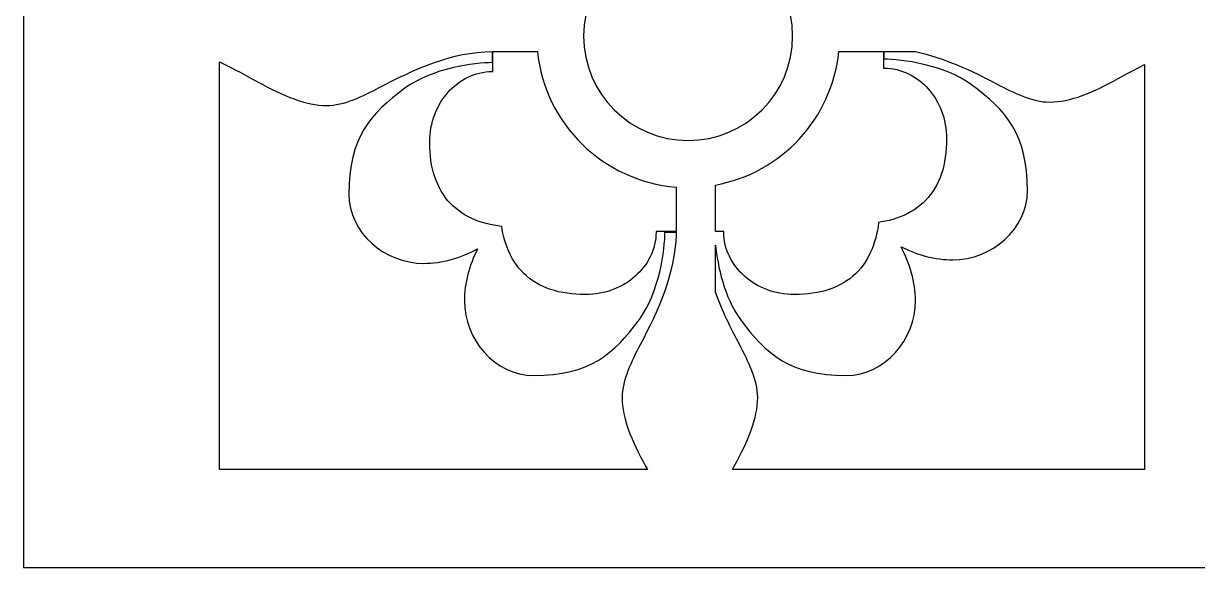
# Model space of a CAD drawing. Header units: centimetres. Extents: x -9.9 to 7.5, y -9.5 to 6.6.
# Drawn here: x -0.773 to 1.127, y -9.474 to -8.594 of the extents above; entities that cross this region are included whole.
import ezdxf

# ---------------------------------------------------------------- set-up
doc = ezdxf.new("R2010")
doc.units = ezdxf.units.CM
doc.header["$MEASUREMENT"] = 0
doc.layers.add('layer 1', color=7, linetype='Continuous')

msp = doc.modelspace()

# ---------------------------------------------------------------- linework, layer by layer
at = {"layer": 'layer 1', "color": 242}
for points, knots in [([(-0.77341, -9.47414), (-0.77341, -9.47414), (-0.77341, 6.55374), (-0.77341, 6.55374), (-0.77341, 6.55374), (-0.77341, 6.55374), (7.53147, 6.55374), (7.53147, 6.55374), (7.53147, 6.55374), (7.53147, 6.55374), (7.53147, -9.47414), (7.53147, -9.47414), (7.53147, -9.47414), (7.53147, -9.47414), (-0.77341, -9.47414), (-0.77341, -9.47414)], [0, 0, 0, 0, 0.2, 0.2, 0.2, 0.2, 0.4, 0.4, 0.4, 0.4, 0.6, 0.6, 0.6, 0.6, 1, 1, 1, 1]), ([(0.13354, -8.61395), (0.13354, -8.52054), (0.20929, -8.44479), (0.3027, -8.44479), (0.3027, -8.44479), (0.39612, -8.44479), (0.47187, -8.52054), (0.47187, -8.61395), (0.47187, -8.61395), (0.47187, -8.70737), (0.39612, -8.78312), (0.3027, -8.78312), (0.3027, -8.78312), (0.20929, -8.78312), (0.13354, -8.70737), (0.13354, -8.61395)], [0, 0, 0, 0, 0.2, 0.2, 0.2, 0.2, 0.4, 0.4, 0.4, 0.4, 0.6, 0.6, 0.6, 0.6, 1, 1, 1, 1]), ([(0.23676, -9.31545), (0.23676, -9.31545), (0.23382, -9.31001), (0.23382, -9.31001), (0.23382, -9.31001), (0.2114, -9.2697), (0.19573, -9.23274), (0.19573, -9.19913), (0.19573, -9.19913), (0.19573, -9.17112), (0.2114, -9.13976), (0.22486, -9.11399), (0.22486, -9.11399), (0.2534, -9.06023), (0.28191, -8.99787), (0.28306, -8.93532), (0.28306, -8.93532), (0.28306, -8.93532), (0.28306, -8.93141), (0.28306, -8.93141), (0.28306, -8.93141), (0.28306, -8.93141), (0.26518, -8.93141), (0.26518, -8.93141), (0.26518, -8.93141), (0.26518, -8.9583), (0.25622, -9.02888), (0.22373, -9.07255), (0.22373, -9.07255), (0.18229, -9.12857), (0.14422, -9.16328), (0.05235, -9.16328), (0.05235, -9.16328), (-0.01038, -9.16328), (-0.05965, -9.10505), (-0.05965, -9.0423), (-0.05965, -9.0423), (-0.05965, -9.01392), (-0.05139, -8.98461), (-0.0383, -8.95865), (-0.0383, -8.95865), (-0.06516, -8.97284), (-0.09591, -8.98191), (-0.12565, -8.98191), (-0.12565, -8.98191), (-0.18839, -8.98191), (-0.24662, -8.93264), (-0.24662, -8.86991), (-0.24662, -8.86991), (-0.24662, -8.77804), (-0.21191, -8.73997), (-0.15589, -8.69853), (-0.15589, -8.69853), (-0.11222, -8.66604), (-0.04165, -8.65707), (-0.01476, -8.65707), (-0.01476, -8.65707), (-0.01476, -8.65707), (-0.01476, -8.63915), (-0.01476, -8.63915), (-0.01476, -8.63915), (-0.07862, -8.63915), (-0.14245, -8.66828), (-0.19733, -8.69741), (-0.19733, -8.69741), (-0.2231, -8.71085), (-0.25446, -8.72653), (-0.28247, -8.72653), (-0.28247, -8.72653), (-0.31608, -8.72653), (-0.35304, -8.71085), (-0.39335, -8.68844), (-0.39335, -8.68844), (-0.41118, -8.67876), (-0.43295, -8.66723), (-0.45602, -8.65564), (-0.45602, -8.65564), (-0.45602, -8.65564), (-0.45602, -9.31545), (-0.45602, -9.31545), (-0.45602, -9.31545), (-0.45602, -9.31545), (0.23676, -9.31545), (0.23676, -9.31545)], [0, 0, 0, 0, 0.0454545, 0.0454545, 0.0454545, 0.0454545, 0.0909091, 0.0909091, 0.0909091, 0.0909091, 0.1363636, 0.1363636, 0.1363636, 0.1363636, 0.1818182, 0.1818182, 0.1818182, 0.1818182, 0.2272727, 0.2272727, 0.2272727, 0.2272727, 0.2727273, 0.2727273, 0.2727273, 0.2727273, 0.3181818, 0.3181818, 0.3181818, 0.3181818, 0.3636364, 0.3636364, 0.3636364, 0.3636364, 0.4090909, 0.4090909, 0.4090909, 0.4090909, 0.4545455, 0.4545455, 0.4545455, 0.4545455, 0.5, 0.5, 0.5, 0.5, 0.5454545, 0.5454545, 0.5454545, 0.5454545, 0.5909091, 0.5909091, 0.5909091, 0.5909091, 0.6363636, 0.6363636, 0.6363636, 0.6363636, 0.6818182, 0.6818182, 0.6818182, 0.6818182, 0.7272727, 0.7272727, 0.7272727, 0.7272727, 0.7727273, 0.7727273, 0.7727273, 0.7727273, 0.8181818, 0.8181818, 0.8181818, 0.8181818, 0.8636364, 0.8636364, 0.8636364, 0.8636364, 0.9090909, 0.9090909, 0.9090909, 0.9090909, 1, 1, 1, 1]), ([(0.05875, -8.63915), (0.05875, -8.63915), (-0.01378, -8.63915), (-0.01378, -8.63915), (-0.01378, -8.63915), (-0.01378, -8.63915), (-0.01378, -8.67151), (-0.01378, -8.67151), (-0.01378, -8.67151), (-0.01378, -8.67151), (-0.01515, -8.67151), (-0.01515, -8.67151), (-0.01515, -8.67151), (-0.01515, -8.67151), (-0.01988, -8.67166), (-0.01988, -8.67166), (-0.01988, -8.67166), (-0.01988, -8.67166), (-0.02496, -8.67212), (-0.02496, -8.67212), (-0.02496, -8.67212), (-0.02496, -8.67212), (-0.02998, -8.67287), (-0.02998, -8.67287), (-0.02998, -8.67287), (-0.02998, -8.67287), (-0.03493, -8.6739), (-0.03493, -8.6739), (-0.03493, -8.6739), (-0.03493, -8.6739), (-0.0398, -8.67521), (-0.0398, -8.67521), (-0.0398, -8.67521), (-0.0398, -8.67521), (-0.04458, -8.67678), (-0.04458, -8.67678), (-0.04458, -8.67678), (-0.04458, -8.67678), (-0.04926, -8.6786), (-0.04926, -8.6786), (-0.04926, -8.6786), (-0.04926, -8.6786), (-0.05384, -8.68067), (-0.05384, -8.68067), (-0.05384, -8.68067), (-0.05384, -8.68067), (-0.0583, -8.68298), (-0.0583, -8.68298), (-0.0583, -8.68298), (-0.0583, -8.68298), (-0.06265, -8.68551), (-0.06265, -8.68551), (-0.06265, -8.68551), (-0.06265, -8.68551), (-0.06687, -8.68826), (-0.06687, -8.68826), (-0.06687, -8.68826), (-0.06687, -8.68826), (-0.07095, -8.69123), (-0.07095, -8.69123), (-0.07095, -8.69123), (-0.07095, -8.69123), (-0.07491, -8.6944), (-0.07491, -8.6944), (-0.07491, -8.6944), (-0.07491, -8.6944), (-0.07872, -8.69777), (-0.07872, -8.69777), (-0.07872, -8.69777), (-0.07872, -8.69777), (-0.08238, -8.70133), (-0.08238, -8.70133), (-0.08238, -8.70133), (-0.08238, -8.70133), (-0.08589, -8.70508), (-0.08589, -8.70508), (-0.08589, -8.70508), (-0.08589, -8.70508), (-0.08924, -8.70901), (-0.08924, -8.70901), (-0.08924, -8.70901), (-0.08924, -8.70901), (-0.09242, -8.71311), (-0.09242, -8.71311), (-0.09242, -8.71311), (-0.09242, -8.71311), (-0.09543, -8.71739), (-0.09543, -8.71739), (-0.09543, -8.71739), (-0.09543, -8.71739), (-0.09826, -8.72184), (-0.09826, -8.72184), (-0.09826, -8.72184), (-0.09826, -8.72184), (-0.10091, -8.72644), (-0.10091, -8.72644), (-0.10091, -8.72644), (-0.10091, -8.72644), (-0.10336, -8.7312), (-0.10336, -8.7312), (-0.10336, -8.7312), (-0.10336, -8.7312), (-0.10561, -8.7361), (-0.10561, -8.7361), (-0.10561, -8.7361), (-0.10561, -8.7361), (-0.10766, -8.74115), (-0.10766, -8.74115), (-0.10766, -8.74115), (-0.10766, -8.74115), (-0.10949, -8.74633), (-0.10949, -8.74633), (-0.10949, -8.74633), (-0.10949, -8.74633), (-0.1111, -8.75165), (-0.1111, -8.75165), (-0.1111, -8.75165), (-0.1111, -8.75165), (-0.11249, -8.75709), (-0.11249, -8.75709), (-0.11249, -8.75709), (-0.11249, -8.75709), (-0.11363, -8.76265), (-0.11363, -8.76265), (-0.11363, -8.76265), (-0.11363, -8.76265), (-0.11453, -8.76831), (-0.11453, -8.76831), (-0.11453, -8.76831), (-0.11453, -8.76831), (-0.11518, -8.77408), (-0.11518, -8.77408), (-0.11518, -8.77408), (-0.11518, -8.77408), (-0.11558, -8.77994), (-0.11558, -8.77994), (-0.11558, -8.77994), (-0.11558, -8.77994), (-0.11571, -8.7858), (-0.11571, -8.7858), (-0.11571, -8.7858), (-0.11571, -8.7858), (-0.11559, -8.79355), (-0.11559, -8.79355), (-0.11559, -8.79355), (-0.11559, -8.79355), (-0.11521, -8.80101), (-0.11521, -8.80101), (-0.11521, -8.80101), (-0.11521, -8.80101), (-0.11459, -8.80828), (-0.11459, -8.80828), (-0.11459, -8.80828), (-0.11459, -8.80828), (-0.11371, -8.81536), (-0.11371, -8.81536), (-0.11371, -8.81536), (-0.11371, -8.81536), (-0.11257, -8.82227), (-0.11257, -8.82227), (-0.11257, -8.82227), (-0.11257, -8.82227), (-0.11117, -8.82898), (-0.11117, -8.82898), (-0.11117, -8.82898), (-0.11117, -8.82898), (-0.1095, -8.83552), (-0.1095, -8.83552), (-0.1095, -8.83552), (-0.1095, -8.83552), (-0.10755, -8.84187), (-0.10755, -8.84187), (-0.10755, -8.84187), (-0.10755, -8.84187), (-0.10533, -8.84802), (-0.10533, -8.84802), (-0.10533, -8.84802), (-0.10533, -8.84802), (-0.10283, -8.85398), (-0.10283, -8.85398), (-0.10283, -8.85398), (-0.10283, -8.85398), (-0.10005, -8.85974), (-0.10005, -8.85974), (-0.10005, -8.85974), (-0.10005, -8.85974), (-0.09699, -8.86528), (-0.09699, -8.86528), (-0.09699, -8.86528), (-0.09699, -8.86528), (-0.09365, -8.87059), (-0.09365, -8.87059), (-0.09365, -8.87059), (-0.09365, -8.87059), (-0.09004, -8.87567), (-0.09004, -8.87567), (-0.09004, -8.87567), (-0.09004, -8.87567), (-0.08616, -8.8805), (-0.08616, -8.8805), (-0.08616, -8.8805), (-0.08616, -8.8805), (-0.08204, -8.88506), (-0.08204, -8.88506), (-0.08204, -8.88506), (-0.08204, -8.88506), (-0.07767, -8.88936), (-0.07767, -8.88936), (-0.07767, -8.88936), (-0.07767, -8.88936), (-0.07308, -8.89339), (-0.07308, -8.89339), (-0.07308, -8.89339), (-0.07308, -8.89339), (-0.06829, -8.89715), (-0.06829, -8.89715), (-0.06829, -8.89715), (-0.06829, -8.89715), (-0.0633, -8.90062), (-0.0633, -8.90062), (-0.0633, -8.90062), (-0.0633, -8.90062), (-0.05814, -8.90382), (-0.05814, -8.90382), (-0.05814, -8.90382), (-0.05814, -8.90382), (-0.05281, -8.90675), (-0.05281, -8.90675), (-0.05281, -8.90675), (-0.05281, -8.90675), (-0.04734, -8.90941), (-0.04734, -8.90941), (-0.04734, -8.90941), (-0.04734, -8.90941), (-0.04173, -8.91182), (-0.04173, -8.91182), (-0.04173, -8.91182), (-0.04173, -8.91182), (-0.036, -8.91397), (-0.036, -8.91397), (-0.036, -8.91397), (-0.036, -8.91397), (-0.03014, -8.91589), (-0.03014, -8.91589), (-0.03014, -8.91589), (-0.03014, -8.91589), (-0.02417, -8.91757), (-0.02417, -8.91757), (-0.02417, -8.91757), (-0.02417, -8.91757), (-0.01809, -8.91903), (-0.01809, -8.91903), (-0.01809, -8.91903), (-0.01809, -8.91903), (-0.01191, -8.92028), (-0.01191, -8.92028), (-0.01191, -8.92028), (-0.01191, -8.92028), (-0.00562, -8.92133), (-0.00562, -8.92133), (-0.00562, -8.92133), (-0.00562, -8.92133), (0.00076, -8.92218), (0.00076, -8.92218), (0.00076, -8.92218), (0.00076, -8.92218), (0.00095, -8.9222), (0.00095, -8.9222), (0.00095, -8.9222), (0.00095, -8.9222), (0.00171, -8.92702), (0.00171, -8.92702), (0.00171, -8.92702), (0.00171, -8.92702), (0.00292, -8.93327), (0.00292, -8.93327), (0.00292, -8.93327), (0.00292, -8.93327), (0.00434, -8.93943), (0.00434, -8.93943), (0.00434, -8.93943), (0.00434, -8.93943), (0.00599, -8.94548), (0.00599, -8.94548), (0.00599, -8.94548), (0.00599, -8.94548), (0.00787, -8.95141), (0.00787, -8.95141), (0.00787, -8.95141), (0.00787, -8.95141), (0.00999, -8.95722), (0.00999, -8.95722), (0.00999, -8.95722), (0.00999, -8.95722), (0.01236, -8.9629), (0.01236, -8.9629), (0.01236, -8.9629), (0.01236, -8.9629), (0.015, -8.96845), (0.015, -8.96845), (0.015, -8.96845), (0.015, -8.96845), (0.0179, -8.97385), (0.0179, -8.97385), (0.0179, -8.97385), (0.0179, -8.97385), (0.02107, -8.97908), (0.02107, -8.97908), (0.02107, -8.97908), (0.02107, -8.97908), (0.02453, -8.98415), (0.02453, -8.98415), (0.02453, -8.98415), (0.02453, -8.98415), (0.02827, -8.98902), (0.02827, -8.98902), (0.02827, -8.98902), (0.02827, -8.98902), (0.0323, -8.99368), (0.0323, -8.99368), (0.0323, -8.99368), (0.0323, -8.99368), (0.0366, -8.99811), (0.0366, -8.99811), (0.0366, -8.99811), (0.0366, -8.99811), (0.04116, -9.0023), (0.04116, -9.0023), (0.04116, -9.0023), (0.04116, -9.0023), (0.046, -9.00624), (0.046, -9.00624), (0.046, -9.00624), (0.046, -9.00624), (0.05109, -9.00992), (0.05109, -9.00992), (0.05109, -9.00992), (0.05109, -9.00992), (0.05643, -9.01331), (0.05643, -9.01331), (0.05643, -9.01331), (0.05643, -9.01331), (0.06199, -9.01643), (0.06199, -9.01643), (0.06199, -9.01643), (0.06199, -9.01643), (0.06777, -9.01926), (0.06777, -9.01926), (0.06777, -9.01926), (0.06777, -9.01926), (0.07377, -9.02181), (0.07377, -9.02181), (0.07377, -9.02181), (0.07377, -9.02181), (0.07996, -9.02407), (0.07996, -9.02407), (0.07996, -9.02407), (0.07996, -9.02407), (0.08635, -9.02605), (0.08635, -9.02605), (0.08635, -9.02605), (0.08635, -9.02605), (0.09293, -9.02775), (0.09293, -9.02775), (0.09293, -9.02775), (0.09293, -9.02775), (0.0997, -9.02918), (0.0997, -9.02918), (0.0997, -9.02918), (0.0997, -9.02918), (0.10665, -9.03034), (0.10665, -9.03034), (0.10665, -9.03034), (0.10665, -9.03034), (0.11379, -9.03123), (0.11379, -9.03123), (0.11379, -9.03123), (0.11379, -9.03123), (0.12112, -9.03186), (0.12112, -9.03186), (0.12112, -9.03186), (0.12112, -9.03186), (0.12865, -9.03224), (0.12865, -9.03224), (0.12865, -9.03224), (0.12865, -9.03224), (0.13645, -9.03237), (0.13645, -9.03237), (0.13645, -9.03237), (0.13645, -9.03237), (0.14232, -9.03224), (0.14232, -9.03224), (0.14232, -9.03224), (0.14232, -9.03224), (0.14818, -9.03184), (0.14818, -9.03184), (0.14818, -9.03184), (0.14818, -9.03184), (0.15394, -9.03119), (0.15394, -9.03119), (0.15394, -9.03119), (0.15394, -9.03119), (0.15961, -9.03029), (0.15961, -9.03029), (0.15961, -9.03029), (0.15961, -9.03029), (0.16517, -9.02915), (0.16517, -9.02915), (0.16517, -9.02915), (0.16517, -9.02915), (0.17061, -9.02776), (0.17061, -9.02776), (0.17061, -9.02776), (0.17061, -9.02776), (0.17593, -9.02615), (0.17593, -9.02615), (0.17593, -9.02615), (0.17593, -9.02615), (0.18111, -9.02432), (0.18111, -9.02432), (0.18111, -9.02432), (0.18111, -9.02432), (0.18616, -9.02227), (0.18616, -9.02227), (0.18616, -9.02227), (0.18616, -9.02227), (0.19106, -9.02002), (0.19106, -9.02002), (0.19106, -9.02002), (0.19106, -9.02002), (0.19582, -9.01757), (0.19582, -9.01757), (0.19582, -9.01757), (0.19582, -9.01757), (0.20042, -9.01492), (0.20042, -9.01492), (0.20042, -9.01492), (0.20042, -9.01492), (0.20487, -9.01209), (0.20487, -9.01209), (0.20487, -9.01209), (0.20487, -9.01209), (0.20915, -9.00908), (0.20915, -9.00908), (0.20915, -9.00908), (0.20915, -9.00908), (0.21325, -9.0059), (0.21325, -9.0059), (0.21325, -9.0059), (0.21325, -9.0059), (0.21719, -9.00255), (0.21719, -9.00255), (0.21719, -9.00255), (0.21719, -9.00255), (0.22093, -8.99904), (0.22093, -8.99904), (0.22093, -8.99904), (0.22093, -8.99904), (0.2245, -8.99538), (0.2245, -8.99538), (0.2245, -8.99538), (0.2245, -8.99538), (0.22786, -8.99157), (0.22786, -8.99157), (0.22786, -8.99157), (0.22786, -8.99157), (0.23104, -8.98762), (0.23104, -8.98762), (0.23104, -8.98762), (0.23104, -8.98762), (0.234, -8.98353), (0.234, -8.98353), (0.234, -8.98353), (0.234, -8.98353), (0.23676, -8.97931), (0.23676, -8.97931), (0.23676, -8.97931), (0.23676, -8.97931), (0.23929, -8.97496), (0.23929, -8.97496), (0.23929, -8.97496), (0.23929, -8.97496), (0.2416, -8.9705), (0.2416, -8.9705), (0.2416, -8.9705), (0.2416, -8.9705), (0.24366, -8.96592), (0.24366, -8.96592), (0.24366, -8.96592), (0.24366, -8.96592), (0.24549, -8.96124), (0.24549, -8.96124), (0.24549, -8.96124), (0.24549, -8.96124), (0.24706, -8.95646), (0.24706, -8.95646), (0.24706, -8.95646), (0.24706, -8.95646), (0.24837, -8.95159), (0.24837, -8.95159), (0.24837, -8.95159), (0.24837, -8.95159), (0.2494, -8.94664), (0.2494, -8.94664), (0.2494, -8.94664), (0.2494, -8.94664), (0.25015, -8.94162), (0.25015, -8.94162), (0.25015, -8.94162), (0.25015, -8.94162), (0.25061, -8.93654), (0.25061, -8.93654), (0.25061, -8.93654), (0.25061, -8.93654), (0.25076, -8.93181), (0.25076, -8.93181), (0.25076, -8.93181), (0.25076, -8.93181), (0.25076, -8.93044), (0.25076, -8.93044), (0.25076, -8.93044), (0.25076, -8.93044), (0.28306, -8.93044), (0.28306, -8.93044), (0.28306, -8.93044), (0.28306, -8.93044), (0.28306, -8.85841), (0.28306, -8.85841), (0.28306, -8.85841), (0.16516, -8.84906), (0.07072, -8.7563), (0.05875, -8.63915)], [0, 0, 0, 0, 0.0074627, 0.0074627, 0.0074627, 0.0074627, 0.0149254, 0.0149254, 0.0149254, 0.0149254, 0.0223881, 0.0223881, 0.0223881, 0.0223881, 0.0298507, 0.0298507, 0.0298507, 0.0298507, 0.0373134, 0.0373134, 0.0373134, 0.0373134, 0.0447761, 0.0447761, 0.0447761, 0.0447761, 0.0522388, 0.0522388, 0.0522388, 0.0522388, 0.0597015, 0.0597015, 0.0597015, 0.0597015, 0.0671642, 0.0671642, 0.0671642, 0.0671642, 0.0746269, 0.0746269, 0.0746269, 0.0746269, 0.0820896, 0.0820896, 0.0820896, 0.0820896, 0.0895522, 0.0895522, 0.0895522, 0.0895522, 0.0970149, 0.0970149, 0.0970149, 0.0970149, 0.1044776, 0.1044776, 0.1044776, 0.1044776, 0.1119403, 0.1119403, 0.1119403, 0.1119403, 0.119403, 0.119403, 0.119403, 0.119403, 0.1268657, 0.1268657, 0.1268657, 0.1268657, 0.1343284, 0.1343284, 0.1343284, 0.1343284, 0.141791, 0.141791, 0.141791, 0.141791, 0.1492537, 0.1492537, 0.1492537, 0.1492537, 0.1567164, 0.1567164, 0.1567164, 0.1567164, 0.1641791, 0.1641791, 0.1641791, 0.1641791, 0.1716418, 0.1716418, 0.1716418, 0.1716418, 0.1791045, 0.1791045, 0.1791045, 0.1791045, 0.1865672, 0.1865672, 0.1865672, 0.1865672, 0.1940299, 0.1940299, 0.1940299, 0.1940299, 0.2014925, 0.2014925, 0.2014925, 0.2014925, 0.2089552, 0.2089552, 0.2089552, 0.2089552, 0.2164179, 0.2164179, 0.2164179, 0.2164179, 0.2238806, 0.2238806, 0.2238806, 0.2238806, 0.2313433, 0.2313433, 0.2313433, 0.2313433, 0.238806, 0.238806, 0.238806, 0.238806, 0.2462687, 0.2462687, 0.2462687, 0.2462687, 0.2537313, 0.2537313, 0.2537313, 0.2537313, 0.261194, 0.261194, 0.261194, 0.261194, 0.2686567, 0.2686567, 0.2686567, 0.2686567, 0.2761194, 0.2761194, 0.2761194, 0.2761194, 0.2835821, 0.2835821, 0.2835821, 0.2835821, 0.2910448, 0.2910448, 0.2910448, 0.2910448, 0.2985075, 0.2985075, 0.2985075, 0.2985075, 0.3059701, 0.3059701, 0.3059701, 0.3059701, 0.3134328, 0.3134328, 0.3134328, 0.3134328, 0.3208955, 0.3208955, 0.3208955, 0.3208955, 0.3283582, 0.3283582, 0.3283582, 0.3283582, 0.3358209, 0.3358209, 0.3358209, 0.3358209, 0.3432836, 0.3432836, 0.3432836, 0.3432836, 0.3507463, 0.3507463, 0.3507463, 0.3507463, 0.358209, 0.358209, 0.358209, 0.358209, 0.3656716, 0.3656716, 0.3656716, 0.3656716, 0.3731343, 0.3731343, 0.3731343, 0.3731343, 0.380597, 0.380597, 0.380597, 0.380597, 0.3880597, 0.3880597, 0.3880597, 0.3880597, 0.3955224, 0.3955224, 0.3955224, 0.3955224, 0.4029851, 0.4029851, 0.4029851, 0.4029851, 0.4104478, 0.4104478, 0.4104478, 0.4104478, 0.4179104, 0.4179104, 0.4179104, 0.4179104, 0.4253731, 0.4253731, 0.4253731, 0.4253731, 0.4328358, 0.4328358, 0.4328358, 0.4328358, 0.4402985, 0.4402985, 0.4402985, 0.4402985, 0.4477612, 0.4477612, 0.4477612, 0.4477612, 0.4552239, 0.4552239, 0.4552239, 0.4552239, 0.4626866, 0.4626866, 0.4626866, 0.4626866, 0.4701493, 0.4701493, 0.4701493, 0.4701493, 0.4776119, 0.4776119, 0.4776119, 0.4776119, 0.4850746, 0.4850746, 0.4850746, 0.4850746, 0.4925373, 0.4925373, 0.4925373, 0.4925373, 0.5, 0.5, 0.5, 0.5, 0.5074627, 0.5074627, 0.5074627, 0.5074627, 0.5149254, 0.5149254, 0.5149254, 0.5149254, 0.5223881, 0.5223881, 0.5223881, 0.5223881, 0.5298507, 0.5298507, 0.5298507, 0.5298507, 0.5373134, 0.5373134, 0.5373134, 0.5373134, 0.5447761, 0.5447761, 0.5447761, 0.5447761, 0.5522388, 0.5522388, 0.5522388, 0.5522388, 0.5597015, 0.5597015, 0.5597015, 0.5597015, 0.5671642, 0.5671642, 0.5671642, 0.5671642, 0.5746269, 0.5746269, 0.5746269, 0.5746269, 0.5820896, 0.5820896, 0.5820896, 0.5820896, 0.5895522, 0.5895522, 0.5895522, 0.5895522, 0.5970149, 0.5970149, 0.5970149, 0.5970149, 0.6044776, 0.6044776, 0.6044776, 0.6044776, 0.6119403, 0.6119403, 0.6119403, 0.6119403, 0.619403, 0.619403, 0.619403, 0.619403, 0.6268657, 0.6268657, 0.6268657, 0.6268657, 0.6343284, 0.6343284, 0.6343284, 0.6343284, 0.641791, 0.641791, 0.641791, 0.641791, 0.6492537, 0.6492537, 0.6492537, 0.6492537, 0.6567164, 0.6567164, 0.6567164, 0.6567164, 0.6641791, 0.6641791, 0.6641791, 0.6641791, 0.6716418, 0.6716418, 0.6716418, 0.6716418, 0.6791045, 0.6791045, 0.6791045, 0.6791045, 0.6865672, 0.6865672, 0.6865672, 0.6865672, 0.6940299, 0.6940299, 0.6940299, 0.6940299, 0.7014925, 0.7014925, 0.7014925, 0.7014925, 0.7089552, 0.7089552, 0.7089552, 0.7089552, 0.7164179, 0.7164179, 0.7164179, 0.7164179, 0.7238806, 0.7238806, 0.7238806, 0.7238806, 0.7313433, 0.7313433, 0.7313433, 0.7313433, 0.738806, 0.738806, 0.738806, 0.738806, 0.7462687, 0.7462687, 0.7462687, 0.7462687, 0.7537313, 0.7537313, 0.7537313, 0.7537313, 0.761194, 0.761194, 0.761194, 0.761194, 0.7686567, 0.7686567, 0.7686567, 0.7686567, 0.7761194, 0.7761194, 0.7761194, 0.7761194, 0.7835821, 0.7835821, 0.7835821, 0.7835821, 0.7910448, 0.7910448, 0.7910448, 0.7910448, 0.7985075, 0.7985075, 0.7985075, 0.7985075, 0.8059701, 0.8059701, 0.8059701, 0.8059701, 0.8134328, 0.8134328, 0.8134328, 0.8134328, 0.8208955, 0.8208955, 0.8208955, 0.8208955, 0.8283582, 0.8283582, 0.8283582, 0.8283582, 0.8358209, 0.8358209, 0.8358209, 0.8358209, 0.8432836, 0.8432836, 0.8432836, 0.8432836, 0.8507463, 0.8507463, 0.8507463, 0.8507463, 0.858209, 0.858209, 0.858209, 0.858209, 0.8656716, 0.8656716, 0.8656716, 0.8656716, 0.8731343, 0.8731343, 0.8731343, 0.8731343, 0.880597, 0.880597, 0.880597, 0.880597, 0.8880597, 0.8880597, 0.8880597, 0.8880597, 0.8955224, 0.8955224, 0.8955224, 0.8955224, 0.9029851, 0.9029851, 0.9029851, 0.9029851, 0.9104478, 0.9104478, 0.9104478, 0.9104478, 0.9179104, 0.9179104, 0.9179104, 0.9179104, 0.9253731, 0.9253731, 0.9253731, 0.9253731, 0.9328358, 0.9328358, 0.9328358, 0.9328358, 0.9402985, 0.9402985, 0.9402985, 0.9402985, 0.9477612, 0.9477612, 0.9477612, 0.9477612, 0.9552239, 0.9552239, 0.9552239, 0.9552239, 0.9626866, 0.9626866, 0.9626866, 0.9626866, 0.9701493, 0.9701493, 0.9701493, 0.9701493, 0.9776119, 0.9776119, 0.9776119, 0.9776119, 0.9850746, 0.9850746, 0.9850746, 0.9850746, 1, 1, 1, 1]), ([(1.04143, -9.31545), (1.04143, -9.31545), (1.04143, -8.66024), (1.04143, -8.66024), (1.04143, -8.66024), (1.02586, -8.66827), (1.01133, -8.67602), (0.99876, -8.68284), (0.99876, -8.68284), (0.95845, -8.70526), (0.92149, -8.72093), (0.88788, -8.72093), (0.88788, -8.72093), (0.85988, -8.72093), (0.82851, -8.70526), (0.80274, -8.6918), (0.80274, -8.6918), (0.76241, -8.67039), (0.71724, -8.64899), (0.67078, -8.63915), (0.67078, -8.63915), (0.67078, -8.63915), (0.62017, -8.63915), (0.62017, -8.63915), (0.62017, -8.63915), (0.62017, -8.63915), (0.62017, -8.65148), (0.62017, -8.65148), (0.62017, -8.65148), (0.64705, -8.65148), (0.71763, -8.66044), (0.7613, -8.69293), (0.7613, -8.69293), (0.81732, -8.73437), (0.85203, -8.77244), (0.85203, -8.86431), (0.85203, -8.86431), (0.85203, -8.92704), (0.7938, -8.97631), (0.73106, -8.97631), (0.73106, -8.97631), (0.70267, -8.97631), (0.67337, -8.96805), (0.6474, -8.95496), (0.6474, -8.95496), (0.66159, -8.98182), (0.67066, -9.01256), (0.67066, -9.0423), (0.67066, -9.0423), (0.67066, -9.10505), (0.62139, -9.16328), (0.55866, -9.16328), (0.55866, -9.16328), (0.46679, -9.16328), (0.42872, -9.12857), (0.38728, -9.07255), (0.38728, -9.07255), (0.36131, -9.03764), (0.35037, -8.98553), (0.34703, -8.9523), (0.34703, -8.9523), (0.34703, -8.9523), (0.34703, -9.02862), (0.34703, -9.02862), (0.34703, -9.02862), (0.35784, -9.05851), (0.372, -9.08731), (0.38616, -9.11399), (0.38616, -9.11399), (0.39961, -9.13976), (0.41528, -9.17112), (0.41528, -9.19913), (0.41528, -9.19913), (0.41528, -9.23274), (0.39961, -9.2697), (0.37719, -9.31001), (0.37719, -9.31001), (0.37719, -9.31001), (0.37425, -9.31545), (0.37425, -9.31545), (0.37425, -9.31545), (0.37425, -9.31545), (1.04143, -9.31545), (1.04143, -9.31545)], [0, 0, 0, 0, 0.0454545, 0.0454545, 0.0454545, 0.0454545, 0.0909091, 0.0909091, 0.0909091, 0.0909091, 0.1363636, 0.1363636, 0.1363636, 0.1363636, 0.1818182, 0.1818182, 0.1818182, 0.1818182, 0.2272727, 0.2272727, 0.2272727, 0.2272727, 0.2727273, 0.2727273, 0.2727273, 0.2727273, 0.3181818, 0.3181818, 0.3181818, 0.3181818, 0.3636364, 0.3636364, 0.3636364, 0.3636364, 0.4090909, 0.4090909, 0.4090909, 0.4090909, 0.4545455, 0.4545455, 0.4545455, 0.4545455, 0.5, 0.5, 0.5, 0.5, 0.5454545, 0.5454545, 0.5454545, 0.5454545, 0.5909091, 0.5909091, 0.5909091, 0.5909091, 0.6363636, 0.6363636, 0.6363636, 0.6363636, 0.6818182, 0.6818182, 0.6818182, 0.6818182, 0.7272727, 0.7272727, 0.7272727, 0.7272727, 0.7727273, 0.7727273, 0.7727273, 0.7727273, 0.8181818, 0.8181818, 0.8181818, 0.8181818, 0.8636364, 0.8636364, 0.8636364, 0.8636364, 0.9090909, 0.9090909, 0.9090909, 0.9090909, 1, 1, 1, 1]), ([(0.61919, -8.63915), (0.61919, -8.63915), (0.54665, -8.63915), (0.54665, -8.63915), (0.54665, -8.63915), (0.53553, -8.748), (0.45321, -8.83579), (0.34703, -8.85519), (0.34703, -8.85519), (0.34703, -8.85519), (0.34703, -8.93044), (0.34703, -8.93044), (0.34703, -8.93044), (0.34703, -8.93044), (0.36027, -8.93044), (0.36027, -8.93044), (0.36027, -8.93044), (0.36027, -8.93044), (0.36027, -8.9318), (0.36027, -8.9318), (0.36027, -8.9318), (0.36027, -8.9318), (0.36041, -8.93653), (0.36041, -8.93653), (0.36041, -8.93653), (0.36041, -8.93653), (0.36087, -8.94161), (0.36087, -8.94161), (0.36087, -8.94161), (0.36087, -8.94161), (0.36162, -8.94664), (0.36162, -8.94664), (0.36162, -8.94664), (0.36162, -8.94664), (0.36265, -8.95159), (0.36265, -8.95159), (0.36265, -8.95159), (0.36265, -8.95159), (0.36396, -8.95645), (0.36396, -8.95645), (0.36396, -8.95645), (0.36396, -8.95645), (0.36553, -8.96124), (0.36553, -8.96124), (0.36553, -8.96124), (0.36553, -8.96124), (0.36735, -8.96592), (0.36735, -8.96592), (0.36735, -8.96592), (0.36735, -8.96592), (0.36942, -8.97049), (0.36942, -8.97049), (0.36942, -8.97049), (0.36942, -8.97049), (0.37172, -8.97496), (0.37172, -8.97496), (0.37172, -8.97496), (0.37172, -8.97496), (0.37426, -8.9793), (0.37426, -8.9793), (0.37426, -8.9793), (0.37426, -8.9793), (0.37701, -8.98353), (0.37701, -8.98353), (0.37701, -8.98353), (0.37701, -8.98353), (0.37998, -8.98762), (0.37998, -8.98762), (0.37998, -8.98762), (0.37998, -8.98762), (0.38314, -8.99157), (0.38314, -8.99157), (0.38314, -8.99157), (0.38314, -8.99157), (0.38652, -8.99538), (0.38652, -8.99538), (0.38652, -8.99538), (0.38652, -8.99538), (0.39008, -8.99904), (0.39008, -8.99904), (0.39008, -8.99904), (0.39008, -8.99904), (0.39383, -9.00255), (0.39383, -9.00255), (0.39383, -9.00255), (0.39383, -9.00255), (0.39775, -9.0059), (0.39775, -9.0059), (0.39775, -9.0059), (0.39775, -9.0059), (0.40186, -9.00908), (0.40186, -9.00908), (0.40186, -9.00908), (0.40186, -9.00908), (0.40614, -9.01209), (0.40614, -9.01209), (0.40614, -9.01209), (0.40614, -9.01209), (0.41058, -9.01492), (0.41058, -9.01492), (0.41058, -9.01492), (0.41058, -9.01492), (0.41519, -9.01757), (0.41519, -9.01757), (0.41519, -9.01757), (0.41519, -9.01757), (0.41995, -9.02002), (0.41995, -9.02002), (0.41995, -9.02002), (0.41995, -9.02002), (0.42485, -9.02227), (0.42485, -9.02227), (0.42485, -9.02227), (0.42485, -9.02227), (0.4299, -9.02432), (0.4299, -9.02432), (0.4299, -9.02432), (0.4299, -9.02432), (0.43508, -9.02615), (0.43508, -9.02615), (0.43508, -9.02615), (0.43508, -9.02615), (0.4404, -9.02776), (0.4404, -9.02776), (0.4404, -9.02776), (0.4404, -9.02776), (0.44584, -9.02915), (0.44584, -9.02915), (0.44584, -9.02915), (0.44584, -9.02915), (0.4514, -9.03029), (0.4514, -9.03029), (0.4514, -9.03029), (0.4514, -9.03029), (0.45706, -9.03119), (0.45706, -9.03119), (0.45706, -9.03119), (0.45706, -9.03119), (0.46283, -9.03184), (0.46283, -9.03184), (0.46283, -9.03184), (0.46283, -9.03184), (0.46869, -9.03224), (0.46869, -9.03224), (0.46869, -9.03224), (0.46869, -9.03224), (0.47456, -9.03237), (0.47456, -9.03237), (0.47456, -9.03237), (0.47456, -9.03237), (0.48229, -9.03224), (0.48229, -9.03224), (0.48229, -9.03224), (0.48229, -9.03224), (0.48975, -9.03187), (0.48975, -9.03187), (0.48975, -9.03187), (0.48975, -9.03187), (0.49703, -9.03125), (0.49703, -9.03125), (0.49703, -9.03125), (0.49703, -9.03125), (0.50411, -9.03037), (0.50411, -9.03037), (0.50411, -9.03037), (0.50411, -9.03037), (0.51102, -9.02923), (0.51102, -9.02923), (0.51102, -9.02923), (0.51102, -9.02923), (0.51773, -9.02783), (0.51773, -9.02783), (0.51773, -9.02783), (0.51773, -9.02783), (0.52427, -9.02616), (0.52427, -9.02616), (0.52427, -9.02616), (0.52427, -9.02616), (0.53062, -9.02421), (0.53062, -9.02421), (0.53062, -9.02421), (0.53062, -9.02421), (0.53677, -9.02199), (0.53677, -9.02199), (0.53677, -9.02199), (0.53677, -9.02199), (0.54273, -9.01949), (0.54273, -9.01949), (0.54273, -9.01949), (0.54273, -9.01949), (0.54848, -9.01671), (0.54848, -9.01671), (0.54848, -9.01671), (0.54848, -9.01671), (0.55403, -9.01364), (0.55403, -9.01364), (0.55403, -9.01364), (0.55403, -9.01364), (0.55934, -9.01031), (0.55934, -9.01031), (0.55934, -9.01031), (0.55934, -9.01031), (0.56441, -9.00669), (0.56441, -9.00669), (0.56441, -9.00669), (0.56441, -9.00669), (0.56924, -9.00282), (0.56924, -9.00282), (0.56924, -9.00282), (0.56924, -9.00282), (0.57381, -8.99869), (0.57381, -8.99869), (0.57381, -8.99869), (0.57381, -8.99869), (0.57811, -8.99433), (0.57811, -8.99433), (0.57811, -8.99433), (0.57811, -8.99433), (0.58215, -8.98974), (0.58215, -8.98974), (0.58215, -8.98974), (0.58215, -8.98974), (0.5859, -8.98495), (0.5859, -8.98495), (0.5859, -8.98495), (0.5859, -8.98495), (0.58937, -8.97996), (0.58937, -8.97996), (0.58937, -8.97996), (0.58937, -8.97996), (0.59257, -8.97479), (0.59257, -8.97479), (0.59257, -8.97479), (0.59257, -8.97479), (0.5955, -8.96947), (0.5955, -8.96947), (0.5955, -8.96947), (0.5955, -8.96947), (0.59816, -8.964), (0.59816, -8.964), (0.59816, -8.964), (0.59816, -8.964), (0.60057, -8.95839), (0.60057, -8.95839), (0.60057, -8.95839), (0.60057, -8.95839), (0.60272, -8.95265), (0.60272, -8.95265), (0.60272, -8.95265), (0.60272, -8.95265), (0.60464, -8.94679), (0.60464, -8.94679), (0.60464, -8.94679), (0.60464, -8.94679), (0.60632, -8.94082), (0.60632, -8.94082), (0.60632, -8.94082), (0.60632, -8.94082), (0.60778, -8.93475), (0.60778, -8.93475), (0.60778, -8.93475), (0.60778, -8.93475), (0.60903, -8.92856), (0.60903, -8.92856), (0.60903, -8.92856), (0.60903, -8.92856), (0.61008, -8.92228), (0.61008, -8.92228), (0.61008, -8.92228), (0.61008, -8.92228), (0.61093, -8.9159), (0.61093, -8.9159), (0.61093, -8.9159), (0.61093, -8.9159), (0.61095, -8.91571), (0.61095, -8.91571), (0.61095, -8.91571), (0.61095, -8.91571), (0.61576, -8.91495), (0.61576, -8.91495), (0.61576, -8.91495), (0.61576, -8.91495), (0.62202, -8.91374), (0.62202, -8.91374), (0.62202, -8.91374), (0.62202, -8.91374), (0.62817, -8.91232), (0.62817, -8.91232), (0.62817, -8.91232), (0.62817, -8.91232), (0.63422, -8.91067), (0.63422, -8.91067), (0.63422, -8.91067), (0.63422, -8.91067), (0.64016, -8.90879), (0.64016, -8.90879), (0.64016, -8.90879), (0.64016, -8.90879), (0.64597, -8.90667), (0.64597, -8.90667), (0.64597, -8.90667), (0.64597, -8.90667), (0.65165, -8.9043), (0.65165, -8.9043), (0.65165, -8.9043), (0.65165, -8.9043), (0.6572, -8.90166), (0.6572, -8.90166), (0.6572, -8.90166), (0.6572, -8.90166), (0.66259, -8.89876), (0.66259, -8.89876), (0.66259, -8.89876), (0.66259, -8.89876), (0.66783, -8.89558), (0.66783, -8.89558), (0.66783, -8.89558), (0.66783, -8.89558), (0.67289, -8.89213), (0.67289, -8.89213), (0.67289, -8.89213), (0.67289, -8.89213), (0.67776, -8.88839), (0.67776, -8.88839), (0.67776, -8.88839), (0.67776, -8.88839), (0.68242, -8.88436), (0.68242, -8.88436), (0.68242, -8.88436), (0.68242, -8.88436), (0.68686, -8.88006), (0.68686, -8.88006), (0.68686, -8.88006), (0.68686, -8.88006), (0.69105, -8.87549), (0.69105, -8.87549), (0.69105, -8.87549), (0.69105, -8.87549), (0.69499, -8.87066), (0.69499, -8.87066), (0.69499, -8.87066), (0.69499, -8.87066), (0.69866, -8.86557), (0.69866, -8.86557), (0.69866, -8.86557), (0.69866, -8.86557), (0.70206, -8.86023), (0.70206, -8.86023), (0.70206, -8.86023), (0.70206, -8.86023), (0.70518, -8.85467), (0.70518, -8.85467), (0.70518, -8.85467), (0.70518, -8.85467), (0.70801, -8.84888), (0.70801, -8.84888), (0.70801, -8.84888), (0.70801, -8.84888), (0.71055, -8.84289), (0.71055, -8.84289), (0.71055, -8.84289), (0.71055, -8.84289), (0.71282, -8.8367), (0.71282, -8.8367), (0.71282, -8.8367), (0.71282, -8.8367), (0.7148, -8.83031), (0.7148, -8.83031), (0.7148, -8.83031), (0.7148, -8.83031), (0.7165, -8.82373), (0.7165, -8.82373), (0.7165, -8.82373), (0.7165, -8.82373), (0.71792, -8.81696), (0.71792, -8.81696), (0.71792, -8.81696), (0.71792, -8.81696), (0.71908, -8.81001), (0.71908, -8.81001), (0.71908, -8.81001), (0.71908, -8.81001), (0.71998, -8.80287), (0.71998, -8.80287), (0.71998, -8.80287), (0.71998, -8.80287), (0.72061, -8.79554), (0.72061, -8.79554), (0.72061, -8.79554), (0.72061, -8.79554), (0.72099, -8.78802), (0.72099, -8.78802), (0.72099, -8.78802), (0.72099, -8.78802), (0.72112, -8.78021), (0.72112, -8.78021), (0.72112, -8.78021), (0.72112, -8.78021), (0.72099, -8.77434), (0.72099, -8.77434), (0.72099, -8.77434), (0.72099, -8.77434), (0.72059, -8.76848), (0.72059, -8.76848), (0.72059, -8.76848), (0.72059, -8.76848), (0.71994, -8.76271), (0.71994, -8.76271), (0.71994, -8.76271), (0.71994, -8.76271), (0.71904, -8.75704), (0.71904, -8.75704), (0.71904, -8.75704), (0.71904, -8.75704), (0.71789, -8.75149), (0.71789, -8.75149), (0.71789, -8.75149), (0.71789, -8.75149), (0.71651, -8.74605), (0.71651, -8.74605), (0.71651, -8.74605), (0.71651, -8.74605), (0.7149, -8.74074), (0.7149, -8.74074), (0.7149, -8.74074), (0.7149, -8.74074), (0.71307, -8.73555), (0.71307, -8.73555), (0.71307, -8.73555), (0.71307, -8.73555), (0.71102, -8.7305), (0.71102, -8.7305), (0.71102, -8.7305), (0.71102, -8.7305), (0.70877, -8.72559), (0.70877, -8.72559), (0.70877, -8.72559), (0.70877, -8.72559), (0.70632, -8.72084), (0.70632, -8.72084), (0.70632, -8.72084), (0.70632, -8.72084), (0.70367, -8.71624), (0.70367, -8.71624), (0.70367, -8.71624), (0.70367, -8.71624), (0.70084, -8.71179), (0.70084, -8.71179), (0.70084, -8.71179), (0.70084, -8.71179), (0.69783, -8.70751), (0.69783, -8.70751), (0.69783, -8.70751), (0.69783, -8.70751), (0.69465, -8.70341), (0.69465, -8.70341), (0.69465, -8.70341), (0.69465, -8.70341), (0.6913, -8.69947), (0.6913, -8.69947), (0.6913, -8.69947), (0.6913, -8.69947), (0.68779, -8.69572), (0.68779, -8.69572), (0.68779, -8.69572), (0.68779, -8.69572), (0.68412, -8.69216), (0.68412, -8.69216), (0.68412, -8.69216), (0.68412, -8.69216), (0.68032, -8.68879), (0.68032, -8.68879), (0.68032, -8.68879), (0.68032, -8.68879), (0.67637, -8.68562), (0.67637, -8.68562), (0.67637, -8.68562), (0.67637, -8.68562), (0.67227, -8.68266), (0.67227, -8.68266), (0.67227, -8.68266), (0.67227, -8.68266), (0.66806, -8.67991), (0.66806, -8.67991), (0.66806, -8.67991), (0.66806, -8.67991), (0.66371, -8.67737), (0.66371, -8.67737), (0.66371, -8.67737), (0.66371, -8.67737), (0.65925, -8.67506), (0.65925, -8.67506), (0.65925, -8.67506), (0.65925, -8.67506), (0.65467, -8.67299), (0.65467, -8.67299), (0.65467, -8.67299), (0.65467, -8.67299), (0.64999, -8.67117), (0.64999, -8.67117), (0.64999, -8.67117), (0.64999, -8.67117), (0.64521, -8.6696), (0.64521, -8.6696), (0.64521, -8.6696), (0.64521, -8.6696), (0.64034, -8.66829), (0.64034, -8.66829), (0.64034, -8.66829), (0.64034, -8.66829), (0.63538, -8.66726), (0.63538, -8.66726), (0.63538, -8.66726), (0.63538, -8.66726), (0.63037, -8.66651), (0.63037, -8.66651), (0.63037, -8.66651), (0.63037, -8.66651), (0.62529, -8.66605), (0.62529, -8.66605), (0.62529, -8.66605), (0.62529, -8.66605), (0.62056, -8.6659), (0.62056, -8.6659), (0.62056, -8.6659), (0.62056, -8.6659), (0.61919, -8.6659), (0.61919, -8.6659), (0.61919, -8.6659), (0.61919, -8.6659), (0.61919, -8.63915), (0.61919, -8.63915)], [0, 0, 0, 0, 0.0074627, 0.0074627, 0.0074627, 0.0074627, 0.0149254, 0.0149254, 0.0149254, 0.0149254, 0.0223881, 0.0223881, 0.0223881, 0.0223881, 0.0298507, 0.0298507, 0.0298507, 0.0298507, 0.0373134, 0.0373134, 0.0373134, 0.0373134, 0.0447761, 0.0447761, 0.0447761, 0.0447761, 0.0522388, 0.0522388, 0.0522388, 0.0522388, 0.0597015, 0.0597015, 0.0597015, 0.0597015, 0.0671642, 0.0671642, 0.0671642, 0.0671642, 0.0746269, 0.0746269, 0.0746269, 0.0746269, 0.0820896, 0.0820896, 0.0820896, 0.0820896, 0.0895522, 0.0895522, 0.0895522, 0.0895522, 0.0970149, 0.0970149, 0.0970149, 0.0970149, 0.1044776, 0.1044776, 0.1044776, 0.1044776, 0.1119403, 0.1119403, 0.1119403, 0.1119403, 0.119403, 0.119403, 0.119403, 0.119403, 0.1268657, 0.1268657, 0.1268657, 0.1268657, 0.1343284, 0.1343284, 0.1343284, 0.1343284, 0.141791, 0.141791, 0.141791, 0.141791, 0.1492537, 0.1492537, 0.1492537, 0.1492537, 0.1567164, 0.1567164, 0.1567164, 0.1567164, 0.1641791, 0.1641791, 0.1641791, 0.1641791, 0.1716418, 0.1716418, 0.1716418, 0.1716418, 0.1791045, 0.1791045, 0.1791045, 0.1791045, 0.1865672, 0.1865672, 0.1865672, 0.1865672, 0.1940299, 0.1940299, 0.1940299, 0.1940299, 0.2014925, 0.2014925, 0.2014925, 0.2014925, 0.2089552, 0.2089552, 0.2089552, 0.2089552, 0.2164179, 0.2164179, 0.2164179, 0.2164179, 0.2238806, 0.2238806, 0.2238806, 0.2238806, 0.2313433, 0.2313433, 0.2313433, 0.2313433, 0.238806, 0.238806, 0.238806, 0.238806, 0.2462687, 0.2462687, 0.2462687, 0.2462687, 0.2537313, 0.2537313, 0.2537313, 0.2537313, 0.261194, 0.261194, 0.261194, 0.261194, 0.2686567, 0.2686567, 0.2686567, 0.2686567, 0.2761194, 0.2761194, 0.2761194, 0.2761194, 0.2835821, 0.2835821, 0.2835821, 0.2835821, 0.2910448, 0.2910448, 0.2910448, 0.2910448, 0.2985075, 0.2985075, 0.2985075, 0.2985075, 0.3059701, 0.3059701, 0.3059701, 0.3059701, 0.3134328, 0.3134328, 0.3134328, 0.3134328, 0.3208955, 0.3208955, 0.3208955, 0.3208955, 0.3283582, 0.3283582, 0.3283582, 0.3283582, 0.3358209, 0.3358209, 0.3358209, 0.3358209, 0.3432836, 0.3432836, 0.3432836, 0.3432836, 0.3507463, 0.3507463, 0.3507463, 0.3507463, 0.358209, 0.358209, 0.358209, 0.358209, 0.3656716, 0.3656716, 0.3656716, 0.3656716, 0.3731343, 0.3731343, 0.3731343, 0.3731343, 0.380597, 0.380597, 0.380597, 0.380597, 0.3880597, 0.3880597, 0.3880597, 0.3880597, 0.3955224, 0.3955224, 0.3955224, 0.3955224, 0.4029851, 0.4029851, 0.4029851, 0.4029851, 0.4104478, 0.4104478, 0.4104478, 0.4104478, 0.4179104, 0.4179104, 0.4179104, 0.4179104, 0.4253731, 0.4253731, 0.4253731, 0.4253731, 0.4328358, 0.4328358, 0.4328358, 0.4328358, 0.4402985, 0.4402985, 0.4402985, 0.4402985, 0.4477612, 0.4477612, 0.4477612, 0.4477612, 0.4552239, 0.4552239, 0.4552239, 0.4552239, 0.4626866, 0.4626866, 0.4626866, 0.4626866, 0.4701493, 0.4701493, 0.4701493, 0.4701493, 0.4776119, 0.4776119, 0.4776119, 0.4776119, 0.4850746, 0.4850746, 0.4850746, 0.4850746, 0.4925373, 0.4925373, 0.4925373, 0.4925373, 0.5, 0.5, 0.5, 0.5, 0.5074627, 0.5074627, 0.5074627, 0.5074627, 0.5149254, 0.5149254, 0.5149254, 0.5149254, 0.5223881, 0.5223881, 0.5223881, 0.5223881, 0.5298507, 0.5298507, 0.5298507, 0.5298507, 0.5373134, 0.5373134, 0.5373134, 0.5373134, 0.5447761, 0.5447761, 0.5447761, 0.5447761, 0.5522388, 0.5522388, 0.5522388, 0.5522388, 0.5597015, 0.5597015, 0.5597015, 0.5597015, 0.5671642, 0.5671642, 0.5671642, 0.5671642, 0.5746269, 0.5746269, 0.5746269, 0.5746269, 0.5820896, 0.5820896, 0.5820896, 0.5820896, 0.5895522, 0.5895522, 0.5895522, 0.5895522, 0.5970149, 0.5970149, 0.5970149, 0.5970149, 0.6044776, 0.6044776, 0.6044776, 0.6044776, 0.6119403, 0.6119403, 0.6119403, 0.6119403, 0.619403, 0.619403, 0.619403, 0.619403, 0.6268657, 0.6268657, 0.6268657, 0.6268657, 0.6343284, 0.6343284, 0.6343284, 0.6343284, 0.641791, 0.641791, 0.641791, 0.641791, 0.6492537, 0.6492537, 0.6492537, 0.6492537, 0.6567164, 0.6567164, 0.6567164, 0.6567164, 0.6641791, 0.6641791, 0.6641791, 0.6641791, 0.6716418, 0.6716418, 0.6716418, 0.6716418, 0.6791045, 0.6791045, 0.6791045, 0.6791045, 0.6865672, 0.6865672, 0.6865672, 0.6865672, 0.6940299, 0.6940299, 0.6940299, 0.6940299, 0.7014925, 0.7014925, 0.7014925, 0.7014925, 0.7089552, 0.7089552, 0.7089552, 0.7089552, 0.7164179, 0.7164179, 0.7164179, 0.7164179, 0.7238806, 0.7238806, 0.7238806, 0.7238806, 0.7313433, 0.7313433, 0.7313433, 0.7313433, 0.738806, 0.738806, 0.738806, 0.738806, 0.7462687, 0.7462687, 0.7462687, 0.7462687, 0.7537313, 0.7537313, 0.7537313, 0.7537313, 0.761194, 0.761194, 0.761194, 0.761194, 0.7686567, 0.7686567, 0.7686567, 0.7686567, 0.7761194, 0.7761194, 0.7761194, 0.7761194, 0.7835821, 0.7835821, 0.7835821, 0.7835821, 0.7910448, 0.7910448, 0.7910448, 0.7910448, 0.7985075, 0.7985075, 0.7985075, 0.7985075, 0.8059701, 0.8059701, 0.8059701, 0.8059701, 0.8134328, 0.8134328, 0.8134328, 0.8134328, 0.8208955, 0.8208955, 0.8208955, 0.8208955, 0.8283582, 0.8283582, 0.8283582, 0.8283582, 0.8358209, 0.8358209, 0.8358209, 0.8358209, 0.8432836, 0.8432836, 0.8432836, 0.8432836, 0.8507463, 0.8507463, 0.8507463, 0.8507463, 0.858209, 0.858209, 0.858209, 0.858209, 0.8656716, 0.8656716, 0.8656716, 0.8656716, 0.8731343, 0.8731343, 0.8731343, 0.8731343, 0.880597, 0.880597, 0.880597, 0.880597, 0.8880597, 0.8880597, 0.8880597, 0.8880597, 0.8955224, 0.8955224, 0.8955224, 0.8955224, 0.9029851, 0.9029851, 0.9029851, 0.9029851, 0.9104478, 0.9104478, 0.9104478, 0.9104478, 0.9179104, 0.9179104, 0.9179104, 0.9179104, 0.9253731, 0.9253731, 0.9253731, 0.9253731, 0.9328358, 0.9328358, 0.9328358, 0.9328358, 0.9402985, 0.9402985, 0.9402985, 0.9402985, 0.9477612, 0.9477612, 0.9477612, 0.9477612, 0.9552239, 0.9552239, 0.9552239, 0.9552239, 0.9626866, 0.9626866, 0.9626866, 0.9626866, 0.9701493, 0.9701493, 0.9701493, 0.9701493, 0.9776119, 0.9776119, 0.9776119, 0.9776119, 0.9850746, 0.9850746, 0.9850746, 0.9850746, 1, 1, 1, 1])]:
    msp.add_open_spline(points, degree=3, knots=knots, dxfattribs=at)

doc.saveas('drawing.dxf')
